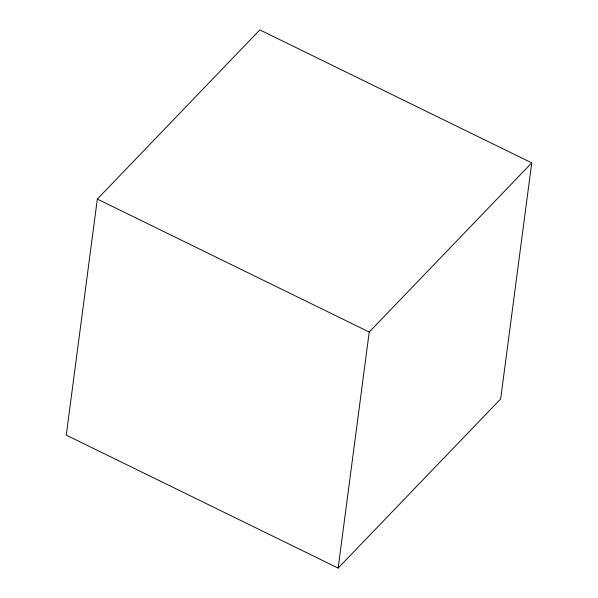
<?xml version="1.0" encoding="UTF-8"?>
<svg xmlns="http://www.w3.org/2000/svg" width="598" height="598" viewBox="0 0 598 598"><rect width="100%" height="100%" fill="white"/><g stroke="black" fill="none" stroke-linecap="round" stroke-linejoin="round"><path stroke-width="0.9" d="M97.332 199.067L66.258 435.127L338.154 568.1L500.668 398.933L531.742 162.873L259.846 29.9L97.332 199.067L369.228 332.04L338.154 568.1M369.228 332.04L531.742 162.873"/></g></svg>
